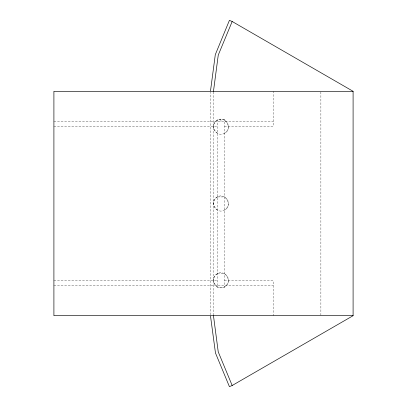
<?xml version="1.0" encoding="UTF-8"?>
<svg xmlns="http://www.w3.org/2000/svg" width="407" height="407" viewBox="0 0 407 407"><rect width="100%" height="100%" fill="white"/><g stroke="black" fill="none" stroke-linecap="round" stroke-linejoin="round"><path stroke-width="0.31" stroke-dasharray="2.04 1.53" d="M210.505 314.815L210.505 92.18M217.211 120.233C208.71 124.72 216.555 138.304 224.695 133.186C233.196 128.698 225.351 115.115 217.211 120.233A7.479 7.479 0 0 0 217.211 133.186M217.211 197.024C208.71 201.511 216.555 215.094 224.695 209.976C233.196 205.489 225.351 191.906 217.211 197.024A7.479 7.479 0 0 0 217.211 209.976M217.211 273.814C208.71 278.302 216.555 291.89 224.695 286.767C233.196 282.28 225.351 268.696 217.211 273.814A7.479 7.479 0 0 0 217.211 286.767M53.907 121.225L273.311 121.225M53.907 126.211L217.46 126.211M224.445 126.211L273.311 126.211L273.311 91.305M217.46 196.922L224.445 196.922M217.46 273.713L224.445 273.713M53.907 280.789L217.46 280.789M224.445 280.789L273.311 280.789L273.311 315.695M53.907 285.775L273.311 285.775M320.874 91.941L320.874 315.059M220.95 119.231L220.95 121.225M213.472 91.936L213.472 315.064M224.695 197.024A7.479 7.479 0 0 1 224.695 209.976M224.695 273.814A7.479 7.479 0 0 1 224.695 286.767M224.695 120.233A7.479 7.479 0 0 1 224.695 133.186M224.445 119.231L217.46 119.231L217.46 287.769L224.445 287.769L224.445 119.231"/><path stroke-width="0.61" d="M210.505 90.914L215.293 54.68L229.416 20.35L232.178 21.495L353.093 91.305L353.093 315.695L232.178 385.505L229.416 386.65L215.466 352.976L210.505 316.086M213.472 91.305L218.259 55.072L232.178 21.495M353.093 91.305L53.907 91.305L53.907 315.695L353.093 315.695M232.178 385.505L218.228 351.831L213.472 315.695"/></g></svg>
